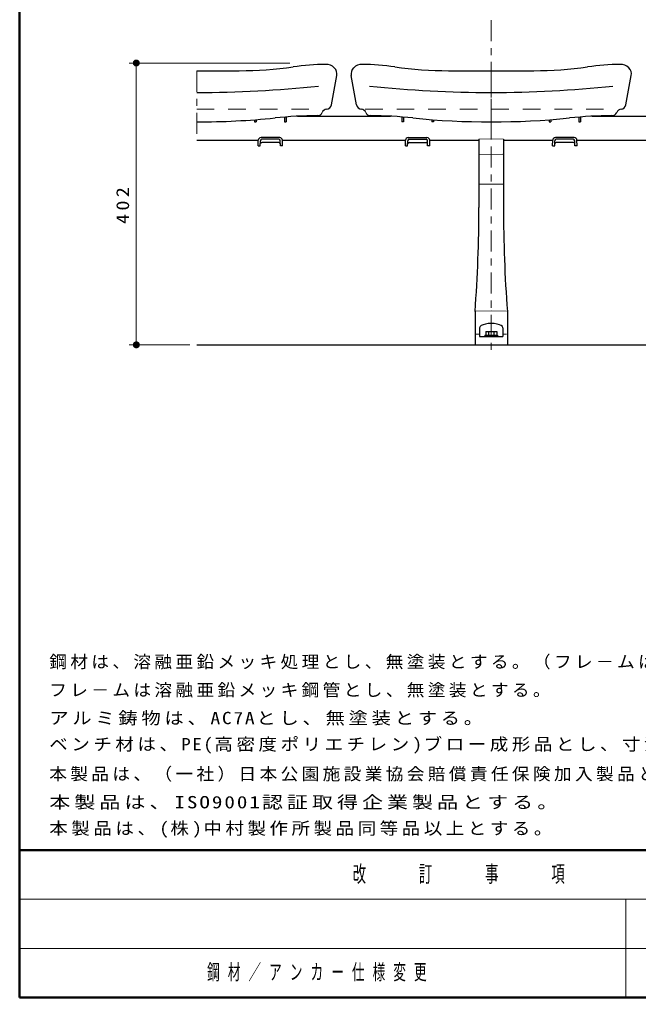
# Model space of a CAD drawing. Units: millimetres on the paper, scale 1:10. Extents: x -365 to 12, y -38 to 257.
# Drawn here: x -365 to -276.7, y 0 to 139.5 of the extents above; entities that cross this region are included whole.
import ezdxf

# ---------------------------------------------------------------- set-up
doc = ezdxf.new("R2010")
doc.units = ezdxf.units.MM
doc.linetypes.add('USER1', pattern=[4.5, 2.5, -2])
doc.linetypes.add('USER2', pattern=[6, 3, -1, 1, -1])
doc.layers.add('LY_1', color=7, linetype='Continuous', lineweight=25)
doc.layers.add('LY_2', color=7, linetype='Continuous', lineweight=13)
doc.styles.add('ＭＳ ゴシック', font='')
doc.styles.get('ＭＳ ゴシック').set_extended_font_data('MS Gothic')

# ---------------------------------------------------------------- blocks, each defined once
blk = doc.blocks.new('filled_dot')
at = {"color": 0, "linetype": 'Continuous', "lineweight": -2, "const_width": 1.25}
blk.add_lwpolyline([(-0.625, 0, 1), (0.625, 0, 1)], format="xyb", close=True, dxfattribs=at)

msp = doc.modelspace()

# ---------------------------------------------------------------- linework, layer by layer
at = {"layer": 'LY_1', "linetype": 'USER2', "lineweight": 13}
for p, q in [((-297.722, 139.391), (-297.722, 91.626)), ((-339.722, 123.173), (-339.722, 132.865)), ((-297.722, 123.173), (-297.722, 133.464))]:
    msp.add_line(p, q, dxfattribs=at)
at = {"layer": 'LY_1', "lineweight": 13}
for p, q in [((-326.459, 133.291), (-349.345, 133.291)), ((-348.345, 93.091), (-348.345, 133.291)), ((-299.472, 122.45), (-297.722, 122.491)), ((-297.722, 122.491), (-295.972, 122.45)), ((-299.374, 120.279), (-297.722, 120.241)), ((-297.722, 120.241), (-296.069, 120.279)), ((-299.374, 116.029), (-297.722, 115.991)), ((-297.722, 115.991), (-296.069, 116.029)), ((-299.924, 97.869), (-297.722, 97.917)), ((-295.52, 97.869), (-297.722, 97.917)), ((-299.474, 94.603), (-299.924, 94.593)), ((-295.52, 94.593), (-295.97, 94.603)), ((-340.722, 93.091), (-349.345, 93.091))]:
    msp.add_line(p, q, dxfattribs=at)
at = {"layer": 'LY_1'}
for p, q in [((-339.722, 132.191), (-333.652, 132.191)), ((-320.522, 127.304), (-319.742, 131.503)), ((-316.921, 127.304), (-317.701, 131.503)), ((-303.792, 132.191), (-291.652, 132.191)), ((-278.522, 127.304), (-277.742, 131.503)), ((-327.202, 125.575), (-327.202, 124.891)), ((-326.972, 125.593), (-326.972, 124.891)), ((-310.472, 125.593), (-310.472, 124.891)), ((-310.242, 125.575), (-310.242, 124.891)), ((-285.202, 125.575), (-285.202, 124.891)), ((-284.972, 125.593), (-284.972, 124.891)), ((-331.472, 125.197), (-331.472, 124.891)), ((-331.472, 124.891), (-331.242, 124.891)), ((-331.242, 125.215), (-331.242, 124.891)), ((-327.202, 124.891), (-326.972, 124.891)), ((-310.242, 124.891), (-310.472, 124.891)), ((-306.202, 125.215), (-306.202, 124.891)), ((-305.972, 124.891), (-306.202, 124.891)), ((-305.972, 125.197), (-305.972, 124.891)), ((-289.472, 125.197), (-289.472, 124.891)), ((-289.472, 124.891), (-289.242, 124.891)), ((-289.242, 125.215), (-289.242, 124.891)), ((-285.202, 124.891), (-284.972, 124.891)), ((-330.977, 121.471), (-330.657, 121.471)), ((-330.976, 121.479), (-330.956, 122.291)), ((-330.657, 121.471), (-330.638, 122.209)), ((-327.896, 122.656), (-330.557, 122.656)), ((-328.004, 121.971), (-330.449, 121.971)), ((-328.015, 122.404), (-330.438, 122.404)), ((-327.797, 121.471), (-327.815, 122.209)), ((-327.477, 121.471), (-327.797, 121.471)), ((-327.477, 121.479), (-327.497, 122.291)), ((-309.972, 121.479), (-309.951, 122.291)), ((-309.972, 121.471), (-309.652, 121.471)), ((-309.652, 121.471), (-309.633, 122.209)), ((-309.552, 122.656), (-306.892, 122.656)), ((-309.444, 121.971), (-307, 121.971)), ((-309.433, 122.404), (-307.01, 122.404)), ((-306.792, 121.471), (-306.81, 122.209)), ((-306.472, 121.471), (-306.792, 121.471)), ((-306.472, 121.479), (-306.492, 122.291)), ((-299.472, 122.45), (-299.472, 112.689)), ((-295.972, 122.45), (-295.972, 112.689)), ((-288.977, 121.471), (-288.657, 121.471)), ((-288.976, 121.479), (-288.956, 122.291)), ((-288.657, 121.471), (-288.638, 122.209)), ((-285.896, 122.656), (-288.557, 122.656)), ((-286.004, 121.971), (-288.449, 121.971)), ((-286.015, 122.404), (-288.438, 122.404)), ((-285.797, 121.471), (-285.815, 122.209)), ((-285.477, 121.471), (-285.797, 121.471)), ((-285.477, 121.479), (-285.497, 122.291)), ((-300.022, 97.867), (-300.022, 93.091)), ((-295.422, 97.867), (-295.422, 93.091)), ((-299.372, 95.533), (-299.372, 94.291)), ((-298.512, 95.001), (-296.932, 95.001)), ((-298.512, 95.001), (-298.512, 94.451)), ((-298.117, 95.001), (-298.117, 94.451)), ((-297.327, 95.001), (-297.327, 94.451)), ((-296.932, 95.001), (-296.932, 94.451)), ((-296.072, 95.533), (-296.072, 94.291)), ((-299.372, 94.291), (-296.072, 94.291)), ((-298.622, 94.451), (-296.822, 94.451)), ((-298.622, 94.451), (-298.622, 94.291)), ((-296.822, 94.291), (-298.622, 94.291)), ((-296.822, 94.451), (-296.822, 94.291)), ((-339.722, 93.091), (-152.931, 93.091)), ((-300.022, 93.091), (-295.422, 93.091))]:
    msp.add_line(p, q, dxfattribs=at)
at = {"layer": 'LY_1', "linetype": 'USER1', "lineweight": 13}
for p, q in [((-339.722, 126.691), (-321.747, 126.691)), ((-315.697, 126.691), (-279.747, 126.691))]:
    msp.add_line(p, q, dxfattribs=at)
at = {"layer": 'LY_1', "color": 32}
for p, q in [((-325.332, 125.691), (-312.112, 125.691)), ((-318.859, 125.691), (-312.112, 125.691)), ((-283.332, 125.691), (-270.112, 125.691)), ((-339.722, 122.291), (-330.956, 122.291)), ((-327.497, 122.291), (-309.951, 122.291)), ((-318.859, 122.291), (-309.951, 122.291)), ((-306.492, 122.291), (-299.472, 122.291)), ((-295.972, 122.291), (-288.956, 122.291)), ((-285.497, 122.291), (-267.951, 122.291))]:
    msp.add_line(p, q, dxfattribs=at)
at = {"layer": 'LY_1'}
for centre, radius, start, end in [((-333.652, 186.718), 54.527, 270, 278.10111), ((-320.91, 97.206), 35.887, 90.65755, 98.10111), ((-321.302, 131.349), 1.742, 46.3988, 90.65755), ((-320.943, 131.726), 1.221, 349.47732, 46.3988), ((-316.501, 131.726), 1.221, 133.6012, 190.52268), ((-316.141, 131.349), 1.742, 89.34245, 133.6012), ((-316.533, 97.206), 35.887, 81.89889, 89.34245), ((-303.792, 186.718), 54.527, 261.89889, 270), ((-291.652, 186.718), 54.527, 270, 278.10111), ((-278.91, 97.206), 35.887, 90.65755, 98.10111), ((-279.302, 131.349), 1.742, 46.3988, 90.65755), ((-278.943, 131.726), 1.221, 349.47732, 46.3988), ((-339.722, 297.871), 168.78, 270, 275.90646), ((-297.722, 297.871), 168.78, 264.09354, 275.90646), ((-321.26, 127.441), 0.75, 274.79585, 349.47732), ((-316.184, 127.441), 0.75, 190.52268, 265.20415), ((-279.26, 127.441), 0.75, 274.79585, 349.47732), ((-321.825, 58.656), 67.135, 90.58031, 95.75786), ((-322.513, 126.538), 0.75, 270.58031, 336.7853), ((-321.134, 125.946), 0.75, 94.79585, 156.7853), ((-316.309, 125.946), 0.75, 23.2147, 85.20415), ((-314.931, 126.538), 0.75, 203.2147, 269.41969), ((-315.618, 58.656), 67.135, 84.24214, 89.41969), ((-279.825, 58.656), 67.135, 90.58031, 95.75786), ((-280.513, 126.538), 0.75, 270.58031, 336.7853), ((-279.134, 125.946), 0.75, 94.79585, 156.7853), ((-339.722, 236.142), 111.251, 270, 275.75786), ((-297.722, 236.142), 111.251, 264.24214, 275.75786), ((-330.557, 122.256), 0.4, 90.00002, 178.56125), ((-330.449, 121.771), 0.2, 90.00002, 178.56124), ((-330.438, 122.204), 0.2, 90.00002, 178.56125), ((-328.015, 122.204), 0.2, 1.43873, 89.99996), ((-328.004, 121.771), 0.2, 1.43873, 89.99996), ((-327.896, 122.256), 0.4, 1.43873, 90.00002), ((-309.552, 122.256), 0.4, 89.99998, 178.56127), ((-309.444, 121.771), 0.2, 90.00004, 178.56127), ((-309.433, 122.204), 0.2, 90.00004, 178.56127), ((-307.01, 122.204), 0.2, 1.43875, 89.99998), ((-307, 121.771), 0.2, 1.43876, 89.99998), ((-306.892, 122.256), 0.4, 1.43875, 89.99998), ((-288.557, 122.256), 0.4, 90.00002, 178.56125), ((-288.449, 121.771), 0.2, 90.00002, 178.56124), ((-288.438, 122.204), 0.2, 90.00002, 178.56125), ((-286.015, 122.204), 0.2, 1.43873, 89.99996), ((-286.004, 121.771), 0.2, 1.43873, 89.99996), ((-285.896, 122.256), 0.4, 1.43873, 90.00002), ((-499.472, 112.689), 200, 355.74985, 0), ((-95.972, 112.689), 200, 179.99996, 184.2501)]:
    msp.add_arc(centre, radius, start, end, dxfattribs=at)
msp.add_ellipse((-297.722, 95.533), major_axis=(1.65, 0), ratio=0.363972, start_param=6.2831853, end_param=9.424778, dxfattribs=at)
at = {"layer": 'LY_2', "lineweight": 50}
for p, q in [((-365, 257), (-365, 0)), ((-365, 21), (0, 21)), ((-365, 0), (0, 0))]:
    msp.add_line(p, q, dxfattribs=at)
at = {"layer": 'LY_2'}
for p, q in [((-365, 14), (-238.5, 14)), ((-278.5, 14), (-278.5, 0)), ((-365, 7), (-238.5, 7))]:
    msp.add_line(p, q, dxfattribs=at)

# ---------------------------------------------------------------- block references
at = {"layer": 'LY_1', "lineweight": 13, "xscale": 0.4, "yscale": 0.4}
for p, rotation in [((-348.345, 133.291), 270), ((-348.345, 93.091), 90)]:
    msp.add_blockref('filled_dot', p, dxfattribs=dict(at, rotation=rotation))

# ---------------------------------------------------------------- texts
at = {"layer": 'LY_1', "insert": (-349.345, 113.191), "char_height": 1.833, "attachment_point": 8, "rotation": 90, "style": 'ＭＳ ゴシック'}
msp.add_mtext('\\T1.33;\\W1.15;402', dxfattribs=at)
at = {"layer": 'LY_1', "style": 'ＭＳ ゴシック'}
for s, insert, char_height, attachment_point in [('\\T1.19;\\W1.05;鋼材は、溶融亜鉛メッキ処理とし、無塗装とする。（フレ－ムは除く）', (-360.762, 46.776), 1.76, 7), ('\\T1.19;\\W1.05;フレ－ムは溶融亜鉛メッキ鋼管とし、無塗装とする。', (-360.762, 42.776), 1.76, 7), ('\\T1.19;\\W1.15;アルミ鋳物は、AC7Aとし、無塗装とする。', (-360.762, 38.776), 1.76, 7), ('\\T1.19;\\W1.1;ベンチ材は、PE(高密度ポリエチレン)ブロー成形品とし、寸法許容差は±２％とする。', (-360.762, 34.776), 1.76, 7), ('\\T1.19;\\W1.05;本製品は、（一社）日本公園施設業協会賠償責任保険加入製品とする。', (-360.762, 30.776), 1.76, 7), ('\\T1.19;\\W1.25;本製品は、ISO9001認証取得企業製品とする。', (-360.762, 26.776), 1.76, 7), ('\\T1.19;\\W1.1;本製品は、(株)中村製作所製品同等品以上とする。', (-360.762, 22.776), 1.76, 7), ('\\T1.64;\\W0.6;鋼材／アンカー仕様変更', (-338.25, 3.5), 2.199, 4)]:
    msp.add_mtext(s, dxfattribs=dict(at, insert=insert, char_height=char_height, attachment_point=attachment_point))
at = {"layer": 'LY_2', "color": 4, "insert": (-301.75, 17.5), "char_height": 2.346, "attachment_point": 5, "style": 'ＭＳ ゴシック'}
msp.add_mtext('\\T1.64;\\W0.6;改\u3000\u3000訂\u3000\u3000事\u3000\u3000項', dxfattribs=at)

doc.saveas('drawing.dxf')
